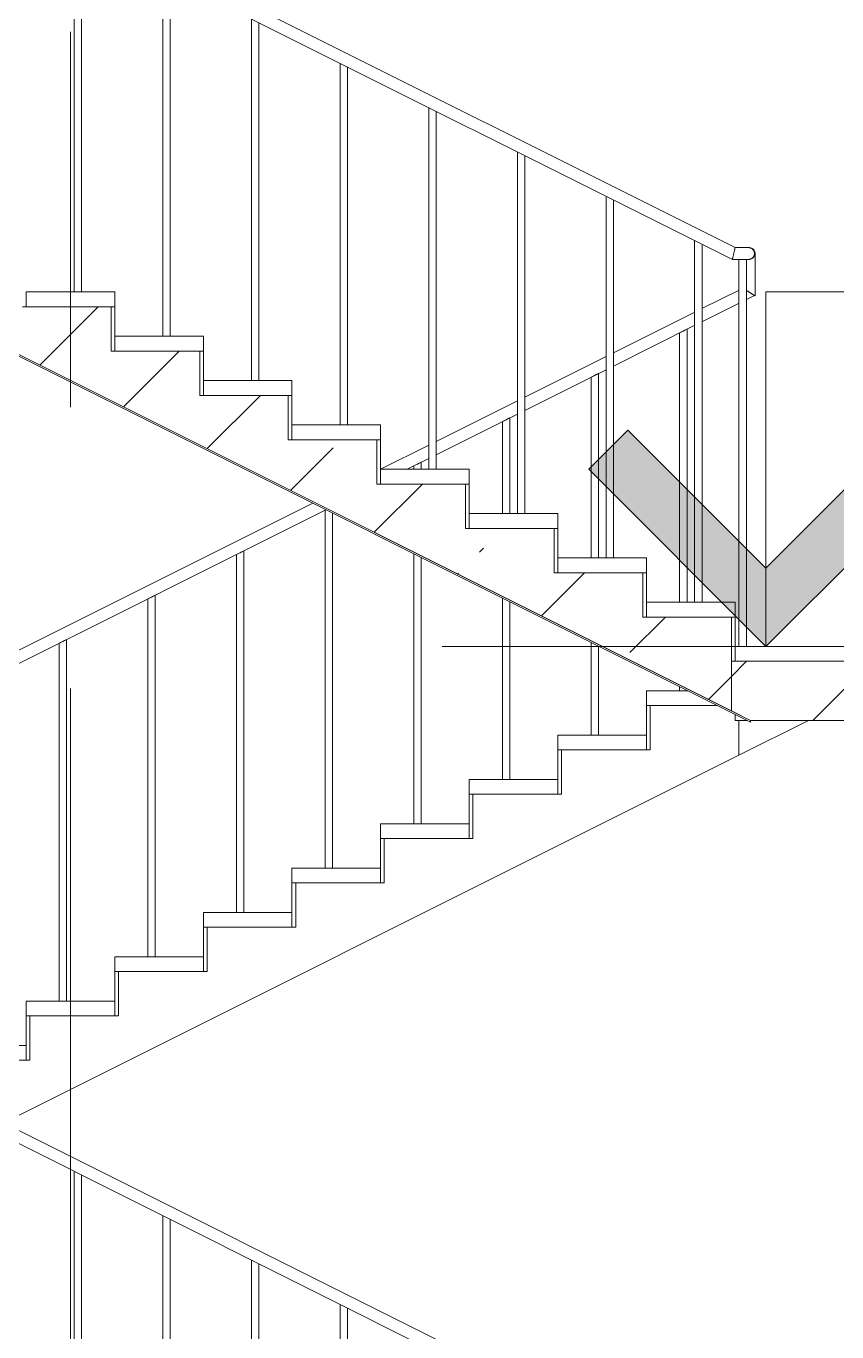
# Model space of a CAD drawing. Header units: millimetres. Extents: x -39507 to 33074, y -24219 to 30962.
# Drawn here: x 19367 to 22111, y 12351 to 16770 of the extents above; entities that cross this region are included whole.
import ezdxf

# ---------------------------------------------------------------- set-up
doc = ezdxf.new("R2010")
doc.units = ezdxf.units.MM
doc.linetypes.add('Осевые', pattern=[6350, 1270, -952.5, 3175, -952.5])
for name, color, linetype, lineweight in [('Балясины', 7, 'Continuous', 9), ('Верхние поручни', 7, 'Continuous', 9), ('Высотные отметки', 7, 'Continuous', 9), ('Лестницы', 7, 'Continuous', 9), ('Лестницы-1', 7, 'Continuous', 18), ('Ограждение', 7, 'Continuous', 9), ('Проступи_подступенки', 7, 'Continuous', 18), ('Проступи_подступенки-1', 7, 'Continuous', 9), ('Структура _1_', 7, 'Continuous', 18)]:
    doc.layers.add(name, color=color, linetype=linetype, lineweight=lineweight)
doc.layers.add('Оси-3', color=7, linetype='Осевые', lineweight=9, true_color=0xaaaaaa)
pattern_1 = [(45, (-2885.9, 6475), (-424.264, 424.264), [600, -100, 20, -100]), (45, (-2885.9, 6899), (-424.264, 424.264), [])]

# ---------------------------------------------------------------- blocks, each defined once
blk = doc.blocks.new('Ограждение - 25mm-V91-Разрез 2-2')
at = {"layer": 'Балясины'}
for p, q in [((18330, 893.8), (18330, -330)), ((18330.3, 893.7), (18330.3, 893.7)), ((18355, -330), (18355, 881.3)), ((18342.5, -330), (18331.7, -330)), ((18331.7, -330), (18342.5, -330)), ((18342.5, -330), (18353.3, -330)), ((18353.3, -330), (18342.5, -330))]:
    blk.add_line(p, q, dxfattribs=at)
blk = doc.blocks.new('Ограждение - 25mm-V44-Разрез 2-2')
at = {"layer": 'Балясины'}
for p, q in [((-23340.4, 18110), (-23340.4, 16800)), ((-23315.4, 16800), (-23315.4, 18110)), ((-23338.7, 16800), (-23317.1, 16800)), ((-23317.1, 16800), (-23338.7, 16800))]:
    blk.add_line(p, q, dxfattribs=at)
blk = doc.blocks.new('Ограждение - 25mm-V124-Разрез 2-2')
at = {"layer": 'Балясины'}
for p, q in [((21579.2, 15731.3), (21579.2, 14820)), ((21604.2, 14820), (21604.2, 15743.8)), ((21579.2, 14534), (21579.2, 14520)), ((21591.7, 14520), (21580.9, 14520)), ((21580.9, 14520), (21591.7, 14520)), ((21591.7, 14520), (21602.5, 14520)), ((21602.5, 14520), (21591.7, 14520))]:
    blk.add_line(p, q, dxfattribs=at)
at = {"layer": 'Балясины', "flags": 128}
for points in [[(21591.7, 15737.6), (21586.3, 15734.9), (21581.9, 15732.7), (21579.5, 15731.5), (21581.9, 15732.7), (21586.3, 15734.9), (21591.7, 15737.6)], [(21591.7, 15737.6), (21597.1, 15740.3), (21601.5, 15742.5), (21603.9, 15743.7), (21601.5, 15742.5), (21597.1, 15740.3), (21591.7, 15737.6)]]:
    blk.add_lwpolyline(points, dxfattribs=at)
blk = doc.blocks.new('Ограждение - 25mm-V125-Разрез 2-2')
at = {"layer": 'Балясины'}
for p, q in [((21279.2, 15581.3), (21279.2, 14970)), ((21288.1, 15585.7), (21291.7, 15587.6)), ((21304.2, 14970), (21304.2, 15593.8)), ((21279.2, 14684), (21279.2, 14370)), ((21304.2, 14370), (21304.2, 14671.5)), ((21291.7, 14370), (21280.9, 14370)), ((21280.9, 14370), (21291.7, 14370)), ((21291.7, 14370), (21302.5, 14370)), ((21302.5, 14370), (21291.7, 14370))]:
    blk.add_line(p, q, dxfattribs=at)
at = {"layer": 'Балясины', "flags": 128}
for points in [[(21291.7, 15587.6), (21286.3, 15584.9), (21281.9, 15582.7), (21279.5, 15581.5), (21281.9, 15582.7), (21286.3, 15584.9)], [(21291.7, 15587.6), (21297.1, 15590.3), (21301.5, 15592.5), (21303.9, 15593.7), (21301.5, 15592.5), (21297.1, 15590.3), (21291.7, 15587.6)]]:
    blk.add_lwpolyline(points, dxfattribs=at)
blk = doc.blocks.new('Ограждение - 25mm-V126-Разрез 2-2')
at = {"layer": 'Балясины'}
for p, q in [((20979.2, 15431.3), (20979.2, 15120)), ((21004.2, 15120), (21004.2, 15443.8)), ((20979.2, 14834), (20979.2, 14220)), ((21004.2, 14220), (21004.2, 14821.5)), ((20991.7, 14220), (20980.9, 14220)), ((20980.9, 14220), (20991.7, 14220)), ((20991.7, 14220), (21002.5, 14220)), ((21002.5, 14220), (20991.7, 14220))]:
    blk.add_line(p, q, dxfattribs=at)
at = {"layer": 'Балясины', "flags": 128}
for points in [[(20991.7, 15437.6), (20986.3, 15434.9), (20981.9, 15432.7), (20979.5, 15431.5), (20981.9, 15432.7), (20986.3, 15434.9), (20991.7, 15437.6)], [(20991.7, 15437.6), (20997.1, 15440.3), (21001.5, 15442.5), (21003.9, 15443.7), (21001.5, 15442.5), (20997.1, 15440.3), (20991.7, 15437.6)]]:
    blk.add_lwpolyline(points, dxfattribs=at)
blk = doc.blocks.new('Ограждение - 25mm-V127-Разрез 2-2')
at = {"layer": 'Балясины'}
for p, q in [((20704.2, 15270), (20704.2, 15293.8)), ((20679.2, 15281.3), (20679.2, 15270)), ((20679.2, 14984.1), (20679.2, 14070)), ((20704.2, 14070), (20704.2, 14971.6)), ((20691.7, 14070), (20680.9, 14070)), ((20680.9, 14070), (20691.7, 14070)), ((20691.7, 14070), (20702.5, 14070)), ((20702.5, 14070), (20691.7, 14070))]:
    blk.add_line(p, q, dxfattribs=at)
at = {"layer": 'Балясины', "flags": 128}
for points in [[(20691.7, 15287.6), (20697.1, 15290.3), (20701.5, 15292.5), (20703.9, 15293.7), (20701.5, 15292.5), (20697.1, 15290.3), (20691.7, 15287.6)], [(20691.7, 15287.6), (20686.3, 15284.9), (20681.9, 15282.7), (20679.5, 15281.5), (20681.9, 15282.7), (20686.3, 15284.9), (20691.7, 15287.6)]]:
    blk.add_lwpolyline(points, dxfattribs=at)
blk = doc.blocks.new('Ограждение - 25mm-V128-Разрез 2-2')
at = {"layer": 'Балясины'}
for p, q in [((20379.2, 15131.3), (20379.2, 13920)), ((20404.2, 13920), (20404.2, 15121.6)), ((20391.7, 13920), (20380.9, 13920)), ((20380.9, 13920), (20391.7, 13920)), ((20391.7, 13920), (20402.5, 13920)), ((20402.5, 13920), (20391.7, 13920))]:
    blk.add_line(p, q, dxfattribs=at)
at = {"layer": 'Балясины', "flags": 128}
blk.add_lwpolyline([(20381.9, 15132.7), (20379.5, 15131.5), (20381.9, 15132.7)], dxfattribs=at)
blk = doc.blocks.new('Ограждение - 25mm-V109-Разрез 2-2')
at = {"layer": 'Балясины'}
for p, q in [((20704.2, 22470), (20704.2, 23693.8)), ((20679.2, 23681.3), (20679.2, 22470)), ((20691.7, 22470), (20680.9, 22470)), ((20680.9, 22470), (20691.7, 22470)), ((20691.7, 22470), (20702.5, 22470)), ((20702.5, 22470), (20691.7, 22470))]:
    blk.add_line(p, q, dxfattribs=at)
at = {"layer": 'Балясины', "flags": 128}
for points in [[(20691.7, 23687.6), (20686.3, 23684.9), (20681.9, 23682.7), (20679.5, 23681.5), (20681.9, 23682.7), (20686.3, 23684.9), (20691.7, 23687.6)], [(20691.7, 23687.6), (20697.1, 23690.3), (20701.5, 23692.5), (20703.9, 23693.7), (20701.5, 23692.5), (20697.1, 23690.3), (20691.7, 23687.6)]]:
    blk.add_lwpolyline(points, dxfattribs=at)
blk = doc.blocks.new('Ограждение - 25mm-6839857-Разрез 2-2')
at = {"layer": 'Балясины'}
for p, q in [((21780, -968.3), (21780, -2130)), ((21805, -2130), (21805, -955.8)), ((21792.5, -2130), (21781.7, -2130)), ((21781.7, -2130), (21792.5, -2130)), ((21792.5, -2130), (21803.3, -2130)), ((21803.3, -2130), (21792.5, -2130))]:
    blk.add_line(p, q, dxfattribs=at)
blk = doc.blocks.new('Ограждение - Ограждение-6836320-Разрез 2-2')
for name, p in [('Ограждение - 25mm-V91-Разрез 2-2', (1200, 16200)), ('Ограждение - 25mm-V91-Разрез 2-2', (1500, 16050)), ('Ограждение - 25mm-V91-Разрез 2-2', (1800, 15900)), ('Ограждение - 25mm-V91-Разрез 2-2', (2100, 15750)), ('Ограждение - 25mm-V91-Разрез 2-2', (2400, 15600)), ('Ограждение - 25mm-V91-Разрез 2-2', (2700, 15450)), ('Ограждение - 25mm-V91-Разрез 2-2', (3000, 15300)), ('Ограждение - 25mm-V91-Разрез 2-2', (3300, 15150)), ('Ограждение - 25mm-V44-Разрез 2-2', (45120.4, -2130)), ('Ограждение - 25mm-V44-Разрез 2-2', (45120.4, -2130)), ('Ограждение - 25mm-6839857-Разрез 2-2', (0, 16800)), ('Ограждение - 25mm-V124-Разрез 2-2', (0, 0)), ('Ограждение - 25mm-V125-Разрез 2-2', (0, 0)), ('Ограждение - 25mm-V126-Разрез 2-2', (0, 0)), ('Ограждение - 25mm-V127-Разрез 2-2', (0, 0)), ('Ограждение - 25mm-V128-Разрез 2-2', (0, 0)), ('Ограждение - 25mm-V109-Разрез 2-2', (-600, -8700)), ('Ограждение - 25mm-V109-Разрез 2-2', (-900, -8850)), ('Ограждение - 25mm-V109-Разрез 2-2', (-1200, -9000)), ('Ограждение - 25mm-V91-Разрез 2-2', (1200, 12000)), ('Ограждение - 25mm-V91-Разрез 2-2', (1500, 11850)), ('Ограждение - 25mm-V91-Разрез 2-2', (1800, 11700)), ('Ограждение - 25mm-V91-Разрез 2-2', (2100, 11550))]:
    blk.add_blockref(name, p)
blk = doc.blocks.new('Тип верхнего поручня - Верхний поручень_Внутренний_-6837024-Разрез 2-2')
at = {"layer": 'Верхние поручни'}
for p, q in [((17801.7, 17958), (21757.7, 15980)), ((21767.1, 16020), (17841.7, 17982.7)), ((21812.5, 16020), (21767.1, 16020)), ((21834.6, 15856.7), (21834.6, 16000)), ((21757.7, 15980), (21812.5, 15980)), ((21780.2, 15876.5), (21654.5, 15813.7)), ((21812.5, 15870.3), (21807.3, 15873.5)), ((21807.3, 15873.5), (21812.5, 15870.3)), ((21654.4, 15768.9), (21780.2, 15831.8)), ((21805, 15844.2), (21832.5, 15858)), ((21630.6, 15801.7), (21354.8, 15663.9)), ((21354.9, 15619.1), (21630.7, 15757)), ((21330.2, 15651.5), (21054.9, 15513.9)), ((21054.9, 15469.2), (21330.2, 15606.8)), ((21030.1, 15501.5), (20755, 15363.9)), ((20755, 15319.2), (21030.1, 15456.8)), ((20730, 15351.5), (20567.1, 15270)), ((20656.6, 15270), (20730, 15306.7)), ((20337.3, 15155.1), (17867.1, 13920)), ((17876.6, 13880), (20382, 15132.7)), ((17801.7, 13758), (21757.7, 11780)), ((21767.1, 11820), (17841.7, 13782.7))]:
    blk.add_line(p, q, dxfattribs=at)
at = {"layer": 'Верхние поручни', "flags": 128}
for points in [[(21814.6, 15980), (21819.8, 15980.7), (21824.6, 15982.7), (21828.8, 15985.9), (21832, 15990), (21834, 15994.8), (21834.6, 16000), (21834, 16005.2), (21832, 16010), (21828.8, 16014.1), (21824.6, 16017.3), (21819.8, 16019.3), (21814.6, 16020)], [(21814.6, 15869), (21809.5, 15872.2), (21805, 15875)], [(21805, 15875), (21809.5, 15872.2), (21814.6, 15869)], [(21812.5, 15870.3), (21817.7, 15867.1), (21822.5, 15864.2), (21826.7, 15861.6), (21829.8, 15859.6)], [(21829.8, 15859.6), (21826.7, 15861.6), (21822.5, 15864.2), (21817.7, 15867.1), (21812.5, 15870.3)], [(21814.6, 15869), (21819.8, 15865.8), (21824.6, 15862.9), (21828.8, 15860.3), (21832, 15858.3)], [(21834.6, 15856.7), (21834, 15857.1), (21832, 15858.3), (21828.8, 15860.3), (21824.6, 15862.9), (21819.8, 15865.8), (21814.6, 15869)]]:
    blk.add_lwpolyline(points, dxfattribs=at)
at = {"layer": 'Верхние поручни'}
for points, knots in [([(21762.4, 16000), (21762, 15998.3), (21761.2, 15994.8), (21760, 15989.9), (21759, 15985.7), (21758, 15981.4), (21757.7, 15980), (21757.7, 15980)], [0, 0, 0, 0, 0.0833333, 0.1666667, 0.25, 0.3333333, 0.5, 0.5, 0.5, 0.5]), ([(21767.1, 16020), (21767.1, 16020), (21766.8, 16018.6), (21765.8, 16014.3), (21764.8, 16010.1), (21763.6, 16005.2), (21762.8, 16001.7), (21762.4, 16000)], [0.5, 0.5, 0.5, 0.5, 0.6666667, 0.75, 0.8333333, 0.9166667, 1, 1, 1, 1]), ([(21812.5, 16020), (21813, 16020), (21813.8, 16020), (21815.1, 16019.8), (21816.4, 16019.6), (21817.7, 16019.3), (21819, 16019), (21820.2, 16018.5), (21821.4, 16018), (21822.5, 16017.3), (21823.6, 16016.6), (21825.1, 16015.6), (21826.4, 16014.5), (21827.6, 16013.2), (21828.7, 16011.8), (21829.9, 16010), (21831.1, 16007.7), (21832.2, 16004.4), (21832.5, 16001.7), (21832.5, 16000)], [0.5, 0.5, 0.5, 0.5, 0.5208333, 0.5416667, 0.5625, 0.5833333, 0.6041667, 0.625, 0.6458333, 0.6666667, 0.6875, 0.7083333, 0.75, 0.7708333, 0.7916667, 0.8333333, 0.875, 0.9166667, 1, 1, 1, 1]), ([(21832.5, 16000), (21832.5, 15998.3), (21832.2, 15995.6), (21831.1, 15992.3), (21829.9, 15990), (21828.7, 15988.2), (21827.6, 15986.8), (21826.4, 15985.5), (21824.7, 15984.1), (21822.9, 15982.9), (21821.4, 15982), (21820.2, 15981.5), (21819, 15981), (21817.7, 15980.7), (21816.4, 15980.4), (21815.1, 15980.2), (21813.8, 15980), (21813, 15980), (21812.5, 15980)], [0, 0, 0, 0, 0.0833333, 0.125, 0.1666667, 0.2083333, 0.2291667, 0.25, 0.2916667, 0.3333333, 0.3541667, 0.375, 0.3958333, 0.4166667, 0.4375, 0.4583333, 0.4791667, 0.5, 0.5, 0.5, 0.5])]:
    blk.add_open_spline(points, degree=3, knots=knots, dxfattribs=at)
for points in [[(21758.3, 15982.7), (21758.5, 15983.6), (21759, 15985.7), (21760, 15989.9), (21761.2, 15994.8), (21762, 15998.3), (21762.4, 16000)], [(21762.4, 16000), (21762.8, 16001.7), (21763.6, 16005.2), (21764.8, 16010.1), (21765.8, 16014.3), (21766.3, 16016.4), (21766.5, 16017.3)]]:
    blk.add_open_spline(points, degree=3, dxfattribs=at)
blk = doc.blocks.new('Высотные отметки - Высотная отметка - Стрелка-4455449-Разрез 2-2')
at = {"layer": 'Высотные отметки'}
blk.add_hatch(color=256, dxfattribs=at).paths.add_polyline_path([(-36565.6, -5267.2), (-36098.4, -5734.3), (-35631.2, -5267.2), (-35498.4, -5400), (-36098.4, -6000), (-36698.4, -5400)], flags=0)
for p, q in [((-36098.4, -4800), (-39098.4, -4800)), ((-36098.4, -6000), (-36098.4, -4800)), ((-36565.6, -5267.2), (-36698.4, -5400)), ((-36098.4, -5734.3), (-36565.6, -5267.2)), ((-35631.2, -5267.2), (-36098.4, -5734.3)), ((-35498.4, -5400), (-35631.2, -5267.2)), ((-36698.4, -5400), (-36098.4, -6000)), ((-36098.4, -6000), (-35498.4, -5400)), ((-35002.8, -6000), (-36395.1, -6000))]:
    blk.add_line(p, q, dxfattribs=at)

msp = doc.modelspace()

# ---------------------------------------------------------------- hatches: boundary and pattern name
at = {"layer": 'Лестницы'}
h = msp.add_hatch(dxfattribs=at)
h.set_pattern_fill('FP_2', color=256, style=0, pattern_type=2)
h.set_pattern_definition(pattern_1)
h.paths.add_polyline_path([(21754.6, 14452.3), (21754.6, 14770), (21454.6, 14770), (21454.6, 14920), (21154.6, 14920), (21154.6, 15070), (20854.6, 15070), (20854.6, 15220), (20554.6, 15220), (20554.6, 15370), (20254.6, 15370), (20254.6, 15520), (19954.6, 15520), (19954.6, 15670), (19654.6, 15670), (19654.6, 15820), (19354.6, 15820), (19354.6, 15970), (19054.6, 15970), (19054.6, 16120), (18754.6, 16120), (18754.6, 16270), (18454.6, 16270), (18454.6, 16420), (18154.6, 16420), (18154.6, 16570), (17854.6, 16570), (17854.6, 16402.3), (21733.6, 14462.8)], flags=0)
h = msp.add_hatch(dxfattribs=at)
h.set_pattern_fill('FP_2', color=256, style=0, pattern_type=2)
h.set_pattern_definition(pattern_1)
h.paths.add_polyline_path([(22867.6, 14420), (23567.1, 14420), (23567.1, 14620), (21754.6, 14620), (21754.6, 14452.3), (21819.2, 14420), (22300.6, 14420)], flags=0)

# ---------------------------------------------------------------- linework, layer by layer
at = {"layer": 'Высотные отметки'}
for p, q in [((21767.1, 14670), (21817.1, 14670)), ((21817.1, 14670), (21871.3, 14670))]:
    msp.add_line(p, q, dxfattribs=at)
at = {"layer": 'Лестницы'}
for p, q in [((21479.6, 14470), (21707.1, 14470)), ((21479.6, 14320), (21479.6, 14470)), ((21767.1, 14446), (21819.2, 14420)), ((21767.1, 14420), (21767.1, 14440)), ((21807.1, 14420), (21767.1, 14420)), ((21779.6, 14302.3), (21779.6, 14420)), ((22015, 14420), (21779.6, 14302.3)), ((21779.6, 14420), (21807.1, 14420)), ((21779.6, 14302.3), (21779.6, 14420)), ((21818.3, 14420), (22015, 14420)), ((21179.6, 14320), (21479.6, 14320)), ((21179.6, 14170), (21179.6, 14320)), ((21479.6, 14152.3), (21779.6, 14302.3)), ((20879.6, 14170), (21179.6, 14170)), ((20879.6, 14020), (20879.6, 14170)), ((21179.6, 14002.3), (21479.6, 14152.3)), ((20579.6, 14020), (20879.6, 14020)), ((20579.6, 13870), (20579.6, 14020)), ((20879.6, 13852.3), (21179.6, 14002.3)), ((20279.6, 13870), (20579.6, 13870)), ((20279.6, 13720), (20279.6, 13870)), ((20579.6, 13702.3), (20879.6, 13852.3)), ((19979.6, 13720), (20279.6, 13720)), ((19979.6, 13570), (19979.6, 13720)), ((20279.6, 13552.3), (20579.6, 13702.3)), ((19679.6, 13570), (19979.6, 13570)), ((19679.6, 13420), (19679.6, 13570)), ((19979.6, 13402.3), (20279.6, 13552.3)), ((19379.6, 13420), (19679.6, 13420)), ((19379.6, 13270), (19379.6, 13420)), ((19679.6, 13252.3), (19979.6, 13402.3)), ((19079.6, 13270), (19379.6, 13270)), ((19379.6, 13102.3), (19679.6, 13252.3)), ((19290.8, 13057.9), (19379.6, 13102.3))]:
    msp.add_line(p, q, dxfattribs=at)
at = {"layer": 'Лестницы-1'}
for p, q in [((17854.6, 16402.3), (21754.6, 14452.3)), ((19654.6, 15820), (19354.6, 15820)), ((19654.6, 15670), (19654.6, 15820)), ((19954.6, 15670), (19654.6, 15670)), ((19954.6, 15520), (19954.6, 15670)), ((20254.6, 15520), (19954.6, 15520)), ((20254.6, 15370), (20254.6, 15520)), ((20554.6, 15370), (20254.6, 15370)), ((20554.6, 15220), (20554.6, 15370)), ((20854.6, 15220), (20554.6, 15220)), ((20854.6, 15070), (20854.6, 15220)), ((21154.6, 15070), (20854.6, 15070)), ((21154.6, 14920), (21154.6, 15070)), ((21454.6, 14920), (21154.6, 14920)), ((21454.6, 14770), (21454.6, 14920)), ((21754.6, 14770), (21454.6, 14770)), ((21754.6, 14452.3), (21754.6, 14770)), ((23567.1, 14620), (21754.6, 14620)), ((21754.6, 14620), (21754.6, 14452.3)), ((21754.6, 14452.3), (21819.2, 14420)), ((21819.2, 14420), (23567.1, 14420))]:
    msp.add_line(p, q, dxfattribs=at)
at = {"layer": 'Оси-3'}
msp.add_line((19517.1, -22619.5), (19517.1, 29000), dxfattribs=at)
at = {"layer": 'Проступи_подступенки'}
for p, q in [((19667.1, 15870), (19367.1, 15870)), ((19367.1, 15870), (19367.1, 15820)), ((19667.1, 15820), (19667.1, 15870)), ((19367.1, 15820), (19667.1, 15820)), ((19667.1, 15820), (19654.6, 15820)), ((19654.6, 15820), (19654.6, 15670)), ((19667.1, 15670), (19667.1, 15820)), ((19967.1, 15720), (19667.1, 15720)), ((19667.1, 15720), (19667.1, 15670)), ((19967.1, 15670), (19967.1, 15720)), ((19654.6, 15670), (19667.1, 15670)), ((19667.1, 15670), (19967.1, 15670)), ((19967.1, 15670), (19954.6, 15670)), ((19954.6, 15670), (19954.6, 15520)), ((19967.1, 15520), (19967.1, 15670)), ((20267.1, 15570), (19967.1, 15570)), ((19967.1, 15570), (19967.1, 15520)), ((20267.1, 15520), (20267.1, 15570)), ((19954.6, 15520), (19967.1, 15520)), ((19967.1, 15520), (20267.1, 15520)), ((20267.1, 15520), (20254.6, 15520)), ((20254.6, 15520), (20254.6, 15370)), ((20267.1, 15370), (20267.1, 15520)), ((20567.1, 15420), (20267.1, 15420)), ((20267.1, 15420), (20267.1, 15370)), ((20567.1, 15370), (20567.1, 15420)), ((20254.6, 15370), (20267.1, 15370)), ((20267.1, 15370), (20567.1, 15370)), ((20567.1, 15370), (20554.6, 15370)), ((20554.6, 15370), (20554.6, 15220)), ((20567.1, 15220), (20567.1, 15370)), ((20867.1, 15270), (20567.1, 15270)), ((20567.1, 15270), (20567.1, 15220)), ((20867.1, 15220), (20867.1, 15270)), ((20554.6, 15220), (20567.1, 15220)), ((20567.1, 15220), (20867.1, 15220)), ((20867.1, 15220), (20854.6, 15220)), ((20854.6, 15220), (20854.6, 15070)), ((20867.1, 15070), (20867.1, 15220)), ((21167.1, 15120), (20867.1, 15120)), ((20867.1, 15120), (20867.1, 15070)), ((21167.1, 15070), (21167.1, 15120)), ((20854.6, 15070), (20867.1, 15070)), ((20867.1, 15070), (21167.1, 15070)), ((21167.1, 15070), (21154.6, 15070)), ((21154.6, 15070), (21154.6, 14920)), ((21167.1, 14920), (21167.1, 15070)), ((21467.1, 14970), (21167.1, 14970)), ((21167.1, 14970), (21167.1, 14920)), ((21467.1, 14920), (21467.1, 14970)), ((21154.6, 14920), (21167.1, 14920)), ((21167.1, 14920), (21467.1, 14920)), ((21467.1, 14920), (21454.6, 14920)), ((21454.6, 14920), (21454.6, 14770)), ((21467.1, 14770), (21467.1, 14920)), ((21767.1, 14820), (21467.1, 14820)), ((21467.1, 14820), (21467.1, 14770)), ((21767.1, 14770), (21767.1, 14820)), ((21454.6, 14770), (21467.1, 14770)), ((21467.1, 14770), (21767.1, 14770)), ((21767.1, 14770), (21754.6, 14770)), ((21754.6, 14770), (21754.6, 14620)), ((21767.1, 14620), (21767.1, 14770)), ((23567.1, 14670), (21767.1, 14670)), ((21767.1, 14670), (21767.1, 14620)), ((21754.6, 14620), (21767.1, 14620)), ((21767.1, 14620), (23567.1, 14620))]:
    msp.add_line(p, q, dxfattribs=at)
at = {"layer": 'Проступи_подступенки-1'}
for p, q in [((21779.6, 14620), (21767.1, 14620)), ((21467.1, 14520), (21607.2, 14520)), ((21467.1, 14520), (21467.1, 14470)), ((21467.1, 14470), (21467.1, 14320)), ((21479.6, 14470), (21467.1, 14470)), ((21707.1, 14470), (21467.1, 14470)), ((21479.6, 14320), (21479.6, 14470)), ((21167.1, 14370), (21467.1, 14370)), ((21167.1, 14370), (21167.1, 14320)), ((21467.1, 14320), (21467.1, 14370)), ((21167.1, 14320), (21167.1, 14170)), ((21179.6, 14320), (21167.1, 14320)), ((21467.1, 14320), (21167.1, 14320)), ((21179.6, 14170), (21179.6, 14320)), ((21467.1, 14320), (21479.6, 14320)), ((20867.1, 14220), (21167.1, 14220)), ((20867.1, 14220), (20867.1, 14170)), ((21167.1, 14170), (21167.1, 14220)), ((20867.1, 14170), (20867.1, 14020)), ((20879.6, 14170), (20867.1, 14170)), ((21167.1, 14170), (20867.1, 14170)), ((20879.6, 14020), (20879.6, 14170)), ((21167.1, 14170), (21179.6, 14170)), ((20567.1, 14070), (20867.1, 14070)), ((20567.1, 14070), (20567.1, 14020)), ((20867.1, 14020), (20867.1, 14070)), ((20567.1, 14020), (20567.1, 13870)), ((20579.6, 14020), (20567.1, 14020)), ((20867.1, 14020), (20567.1, 14020)), ((20579.6, 13870), (20579.6, 14020)), ((20867.1, 14020), (20879.6, 14020)), ((20267.1, 13920), (20567.1, 13920)), ((20267.1, 13920), (20267.1, 13870)), ((20567.1, 13870), (20567.1, 13920)), ((20267.1, 13870), (20267.1, 13720)), ((20279.6, 13870), (20267.1, 13870)), ((20567.1, 13870), (20267.1, 13870)), ((20279.6, 13720), (20279.6, 13870)), ((20567.1, 13870), (20579.6, 13870)), ((19967.1, 13770), (20267.1, 13770)), ((19967.1, 13770), (19967.1, 13720)), ((20267.1, 13720), (20267.1, 13770)), ((19967.1, 13720), (19967.1, 13570)), ((19979.6, 13720), (19967.1, 13720)), ((20267.1, 13720), (19967.1, 13720)), ((19979.6, 13570), (19979.6, 13720)), ((20267.1, 13720), (20279.6, 13720)), ((19667.1, 13620), (19967.1, 13620)), ((19667.1, 13620), (19667.1, 13570)), ((19967.1, 13570), (19967.1, 13620)), ((19667.1, 13570), (19667.1, 13420)), ((19679.6, 13570), (19667.1, 13570)), ((19967.1, 13570), (19667.1, 13570)), ((19679.6, 13420), (19679.6, 13570)), ((19967.1, 13570), (19979.6, 13570)), ((19367.1, 13470), (19667.1, 13470)), ((19367.1, 13470), (19367.1, 13420)), ((19667.1, 13420), (19667.1, 13470)), ((19367.1, 13420), (19367.1, 13270)), ((19379.6, 13420), (19367.1, 13420)), ((19667.1, 13420), (19367.1, 13420)), ((19379.6, 13270), (19379.6, 13420)), ((19667.1, 13420), (19679.6, 13420)), ((19067.1, 13320), (19367.1, 13320)), ((19367.1, 13270), (19367.1, 13320)), ((19367.1, 13270), (19067.1, 13270)), ((19367.1, 13270), (19379.6, 13270))]:
    msp.add_line(p, q, dxfattribs=at)
at = {"layer": 'Структура _1_'}
for p, q in [((21819.2, 14419.5), (17619.2, 16520)), ((17619.2, 16514.4), (21819.2, 14414)), ((21819.2, 14414), (21819.2, 14419.5))]:
    msp.add_line(p, q, dxfattribs=at)

# ---------------------------------------------------------------- block references
at = {"layer": 'Верхние поручни'}
msp.add_blockref('Тип верхнего поручня - Верхний поручень_Внутренний_-6837024-Разрез 2-2', (0, 0), dxfattribs=at)
at = {"layer": 'Высотные отметки', "extrusion": (0, 0, -1)}
msp.add_blockref('Высотные отметки - Высотная отметка - Стрелка-4455449-Разрез 2-2', (14227.1, 20670), dxfattribs=at)
at = {"layer": 'Ограждение'}
msp.add_blockref('Ограждение - Ограждение-6836320-Разрез 2-2', (0, 0), dxfattribs=at)

doc.saveas('drawing.dxf')
